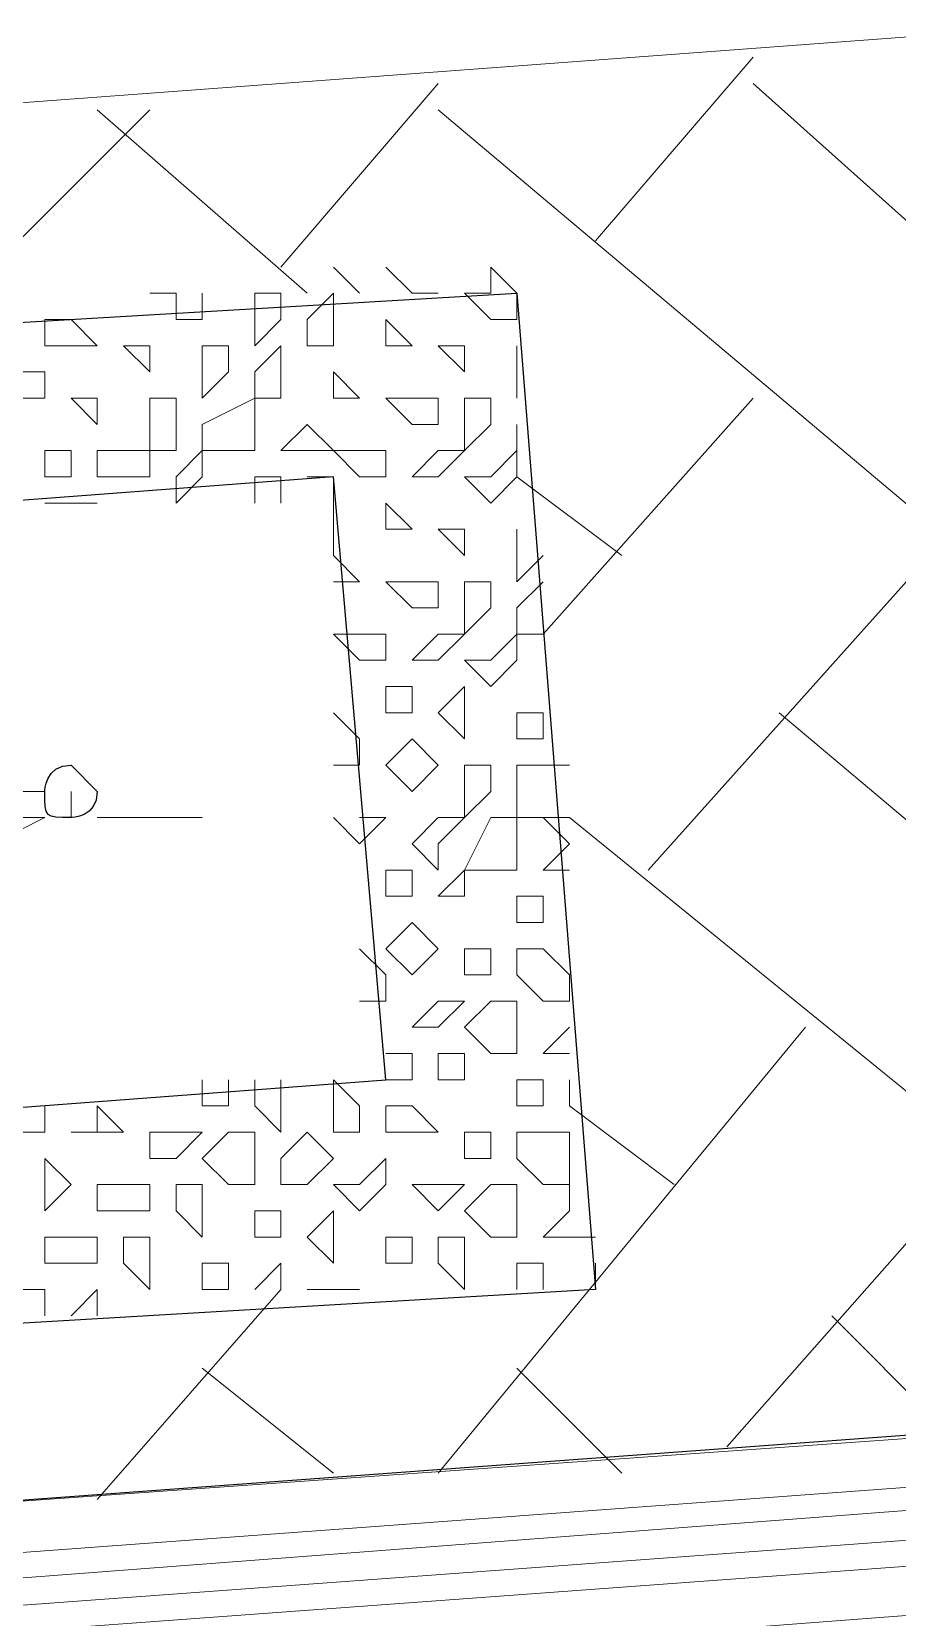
# Model space of a CAD drawing. Header units: millimetres. Extents: x 2928 to 3112, y 1220 to 1280.
# Drawn here: x 3000.5872 to 3000.6972, y 1266.699 to 1266.9006 of the extents above; entities that cross this region are included whole.
import ezdxf

# ---------------------------------------------------------------- set-up
doc = ezdxf.new("R2010")
doc.units = ezdxf.units.MM

msp = doc.modelspace()

# ---------------------------------------------------------------- linework, layer by layer
at = {"color": 252, "linetype": 'Continuous', "lineweight": 5, "true_color": 0x989898}
msp.add_lwpolyline([(3000.52883, 1266.88732), (2999.22548, 1266.79065), (2999.01881, 1266.77732), (2999.03214, 1266.57398), (2999.37215, 1261.97392), (3000.88217, 1262.08392), (3002.39219, 1262.19725), (3002.05552, 1266.79732), (3002.03885, 1266.99732), (3001.83218, 1266.98399)], close=True, dxfattribs=at)
at = {"color": 9, "linetype": 'Continuous', "lineweight": 5, "true_color": 0xbababa}
for points in [[(3000.65883, 1266.87399), (3000.67883, 1266.89732), (3000.67883, 1266.89732)], [(3000.61883, 1266.87065), (3000.63883, 1266.89399), (3000.63883, 1266.89399)], [(3000.67883, 1266.89399), (3000.74217, 1266.83732), (3000.74217, 1266.83732)], [(3000.57883, 1266.86732), (3000.60216, 1266.89065), (3000.60216, 1266.89065)], [(3000.5955, 1266.89065), (3000.62216, 1266.86732), (3000.62216, 1266.86732)], [(3000.63883, 1266.89065), (3000.70217, 1266.83732), (3000.70217, 1266.83732)], [(3000.62883, 1266.86732), (3000.6255, 1266.87065), (3000.6255, 1266.87065)], [(3000.62883, 1266.86732), (3000.6255, 1266.87065), (3000.6255, 1266.87065)], [(3000.6355, 1266.86732), (3000.63216, 1266.87065), (3000.63216, 1266.87065)], [(3000.64883, 1266.86732), (3000.6455, 1266.87065), (3000.6455, 1266.87065)], [(3000.6455, 1266.86732), (3000.6455, 1266.87065), (3000.6455, 1266.87065)], [(3000.6055, 1266.86732), (3000.60216, 1266.86732), (3000.60216, 1266.86732)], [(3000.6055, 1266.86732), (3000.6055, 1266.86399), (3000.6055, 1266.86399)], [(3000.60883, 1266.86399), (3000.60883, 1266.86732), (3000.60883, 1266.86732)], [(3000.6155, 1266.86732), (3000.61883, 1266.86732), (3000.61883, 1266.86732)], [(3000.6155, 1266.86399), (3000.6155, 1266.86732), (3000.6155, 1266.86732)], [(3000.61883, 1266.86399), (3000.61883, 1266.86732), (3000.61883, 1266.86732)], [(3000.62216, 1266.86399), (3000.6255, 1266.86732), (3000.6255, 1266.86732)], [(3000.6255, 1266.86732), (3000.6255, 1266.86399), (3000.6255, 1266.86399)], [(3000.6355, 1266.86732), (3000.63883, 1266.86732), (3000.63883, 1266.86732)], [(3000.64216, 1266.86732), (3000.6455, 1266.86399), (3000.6455, 1266.86399)], [(3000.64216, 1266.86732), (3000.6455, 1266.86732), (3000.6455, 1266.86732)], [(3000.64883, 1266.86399), (3000.64883, 1266.86732), (3000.64883, 1266.86732)], [(3000.58883, 1266.86065), (3000.58883, 1266.86399), (3000.58883, 1266.86399)], [(3000.58883, 1266.86399), (3000.59216, 1266.86399), (3000.59216, 1266.86399)], [(3000.59216, 1266.86399), (3000.5955, 1266.86065), (3000.5955, 1266.86065)], [(3000.6055, 1266.86399), (3000.60883, 1266.86399), (3000.60883, 1266.86399)], [(3000.6155, 1266.86399), (3000.6155, 1266.86065), (3000.6155, 1266.86065)], [(3000.6155, 1266.86065), (3000.61883, 1266.86399), (3000.61883, 1266.86399)], [(3000.62216, 1266.86065), (3000.62216, 1266.86399), (3000.62216, 1266.86399)], [(3000.62216, 1266.86065), (3000.62216, 1266.86399), (3000.62216, 1266.86399)], [(3000.6255, 1266.86065), (3000.6255, 1266.86399), (3000.6255, 1266.86399)], [(3000.63216, 1266.86399), (3000.6355, 1266.86065), (3000.6355, 1266.86065)], [(3000.63216, 1266.86065), (3000.63216, 1266.86399), (3000.63216, 1266.86399)], [(3000.6455, 1266.86399), (3000.64883, 1266.86399), (3000.64883, 1266.86399)], [(3000.58883, 1266.86065), (3000.59216, 1266.86065), (3000.59216, 1266.86065)], [(3000.59216, 1266.86065), (3000.5955, 1266.86065), (3000.5955, 1266.86065)], [(3000.59883, 1266.86065), (3000.60216, 1266.85732), (3000.60216, 1266.85732)], [(3000.59883, 1266.86065), (3000.60216, 1266.86065), (3000.60216, 1266.86065)], [(3000.60216, 1266.85732), (3000.60216, 1266.86065), (3000.60216, 1266.86065)], [(3000.60883, 1266.86065), (3000.61216, 1266.86065), (3000.61216, 1266.86065)], [(3000.60883, 1266.85732), (3000.60883, 1266.86065), (3000.60883, 1266.86065)], [(3000.61216, 1266.85732), (3000.61216, 1266.86065), (3000.61216, 1266.86065)], [(3000.6155, 1266.85732), (3000.61883, 1266.86065), (3000.61883, 1266.86065)], [(3000.61883, 1266.86065), (3000.61883, 1266.85732), (3000.61883, 1266.85732)], [(3000.62216, 1266.86065), (3000.6255, 1266.86065), (3000.6255, 1266.86065)], [(3000.63216, 1266.86065), (3000.6355, 1266.86065), (3000.6355, 1266.86065)], [(3000.63883, 1266.86065), (3000.64216, 1266.85732), (3000.64216, 1266.85732)], [(3000.63883, 1266.86065), (3000.64216, 1266.86065), (3000.64216, 1266.86065)], [(3000.64216, 1266.85732), (3000.64216, 1266.86065), (3000.64216, 1266.86065)], [(3000.64883, 1266.85732), (3000.64883, 1266.86065), (3000.64883, 1266.86065)], [(3000.5855, 1266.85732), (3000.58883, 1266.85732), (3000.58883, 1266.85732)], [(3000.58883, 1266.85732), (3000.58883, 1266.85399), (3000.58883, 1266.85399)], [(3000.60883, 1266.85732), (3000.60883, 1266.85399), (3000.60883, 1266.85399)], [(3000.60883, 1266.85399), (3000.61216, 1266.85732), (3000.61216, 1266.85732)], [(3000.6155, 1266.85399), (3000.6155, 1266.85732), (3000.6155, 1266.85732)], [(3000.61883, 1266.85399), (3000.61883, 1266.85732), (3000.61883, 1266.85732)], [(3000.6255, 1266.85732), (3000.62883, 1266.85399), (3000.62883, 1266.85399)], [(3000.6255, 1266.85399), (3000.6255, 1266.85732), (3000.6255, 1266.85732)], [(3000.64883, 1266.85732), (3000.64883, 1266.85399), (3000.64883, 1266.85399)], [(3000.64883, 1266.85399), (3000.64883, 1266.85732), (3000.64883, 1266.85732)], [(3000.6655, 1266.79399), (3000.72217, 1266.85732), (3000.72217, 1266.85732)], [(3000.5855, 1266.85399), (3000.58883, 1266.85399), (3000.58883, 1266.85399)], [(3000.59216, 1266.85399), (3000.5955, 1266.85065), (3000.5955, 1266.85065)], [(3000.59216, 1266.85399), (3000.5955, 1266.85399), (3000.5955, 1266.85399)], [(3000.5955, 1266.85065), (3000.5955, 1266.85399), (3000.5955, 1266.85399)], [(3000.6055, 1266.85399), (3000.60216, 1266.85399), (3000.60216, 1266.85399)], [(3000.60216, 1266.85065), (3000.60216, 1266.85399), (3000.60216, 1266.85399)], [(3000.60216, 1266.85399), (3000.6055, 1266.85399), (3000.6055, 1266.85399)], [(3000.6055, 1266.84732), (3000.6055, 1266.85399), (3000.6055, 1266.85399)], [(3000.60883, 1266.85065), (3000.6155, 1266.85399), (3000.6155, 1266.85399)], [(3000.6155, 1266.85399), (3000.61883, 1266.85399), (3000.61883, 1266.85399)], [(3000.6155, 1266.85399), (3000.6155, 1266.85065), (3000.6155, 1266.85065)], [(3000.6255, 1266.85399), (3000.62883, 1266.85399), (3000.62883, 1266.85399)], [(3000.63216, 1266.85399), (3000.6355, 1266.85065), (3000.6355, 1266.85065)], [(3000.63216, 1266.85399), (3000.6355, 1266.85399), (3000.6355, 1266.85399)], [(3000.6355, 1266.85399), (3000.63883, 1266.85399), (3000.63883, 1266.85399)], [(3000.63883, 1266.85065), (3000.63883, 1266.85399), (3000.63883, 1266.85399)], [(3000.64216, 1266.85399), (3000.6455, 1266.85399), (3000.6455, 1266.85399)], [(3000.64216, 1266.85065), (3000.64216, 1266.85399), (3000.64216, 1266.85399)], [(3000.6455, 1266.85065), (3000.6455, 1266.85399), (3000.6455, 1266.85399)], [(3000.65216, 1266.82399), (3000.67883, 1266.85399), (3000.67883, 1266.85399)], [(3000.60216, 1266.85065), (3000.60216, 1266.84732), (3000.60216, 1266.84732)], [(3000.60883, 1266.84732), (3000.60883, 1266.85065), (3000.60883, 1266.85065)], [(3000.6155, 1266.84732), (3000.6155, 1266.85065), (3000.6155, 1266.85065)], [(3000.61883, 1266.84732), (3000.62216, 1266.85065), (3000.62216, 1266.85065)], [(3000.62216, 1266.85065), (3000.6255, 1266.84732), (3000.6255, 1266.84732)], [(3000.6355, 1266.85065), (3000.63883, 1266.85065), (3000.63883, 1266.85065)], [(3000.64216, 1266.85065), (3000.64216, 1266.84732), (3000.64216, 1266.84732)], [(3000.64216, 1266.84732), (3000.6455, 1266.85065), (3000.6455, 1266.85065)], [(3000.64883, 1266.84732), (3000.64883, 1266.85065), (3000.64883, 1266.85065)], [(3000.64883, 1266.84732), (3000.64883, 1266.85065), (3000.64883, 1266.85065)], [(3000.58883, 1266.84732), (3000.59216, 1266.84732), (3000.59216, 1266.84732)], [(3000.58883, 1266.84732), (3000.58883, 1266.84399), (3000.58883, 1266.84399)], [(3000.59216, 1266.84399), (3000.59216, 1266.84732), (3000.59216, 1266.84732)], [(3000.5955, 1266.84399), (3000.5955, 1266.84732), (3000.5955, 1266.84732)], [(3000.5955, 1266.84732), (3000.59883, 1266.84732), (3000.59883, 1266.84732)], [(3000.59883, 1266.84732), (3000.60216, 1266.84732), (3000.60216, 1266.84732)], [(3000.60216, 1266.84399), (3000.60216, 1266.84732), (3000.60216, 1266.84732)], [(3000.60216, 1266.84732), (3000.6055, 1266.84732), (3000.6055, 1266.84732)], [(3000.6055, 1266.84399), (3000.60883, 1266.84732), (3000.60883, 1266.84732)], [(3000.60883, 1266.84732), (3000.61216, 1266.84732), (3000.61216, 1266.84732)], [(3000.60883, 1266.84732), (3000.60883, 1266.84399), (3000.60883, 1266.84399)], [(3000.61216, 1266.84732), (3000.6155, 1266.84732), (3000.6155, 1266.84732)], [(3000.61883, 1266.84732), (3000.62216, 1266.84732), (3000.62216, 1266.84732)], [(3000.62216, 1266.84732), (3000.6255, 1266.84732), (3000.6255, 1266.84732)], [(3000.6255, 1266.84732), (3000.62883, 1266.84399), (3000.62883, 1266.84399)], [(3000.6255, 1266.84732), (3000.62883, 1266.84732), (3000.62883, 1266.84732)], [(3000.62883, 1266.84732), (3000.63216, 1266.84732), (3000.63216, 1266.84732)], [(3000.63216, 1266.84399), (3000.63216, 1266.84732), (3000.63216, 1266.84732)], [(3000.6355, 1266.84399), (3000.63883, 1266.84732), (3000.63883, 1266.84732)], [(3000.63883, 1266.84732), (3000.64216, 1266.84732), (3000.64216, 1266.84732)], [(3000.63883, 1266.84399), (3000.64216, 1266.84732), (3000.64216, 1266.84732)], [(3000.6455, 1266.84399), (3000.64883, 1266.84732), (3000.64883, 1266.84732)], [(3000.64883, 1266.84732), (3000.64883, 1266.84399), (3000.64883, 1266.84399)], [(3000.58883, 1266.84399), (3000.59216, 1266.84399), (3000.59216, 1266.84399)], [(3000.5955, 1266.84399), (3000.60216, 1266.84399), (3000.60216, 1266.84399)], [(3000.6055, 1266.84399), (3000.6055, 1266.84065), (3000.6055, 1266.84065)], [(3000.6055, 1266.84065), (3000.60883, 1266.84399), (3000.60883, 1266.84399)], [(3000.6155, 1266.84399), (3000.61883, 1266.84399), (3000.61883, 1266.84399)], [(3000.6155, 1266.84065), (3000.6155, 1266.84399), (3000.6155, 1266.84399)], [(3000.61883, 1266.84065), (3000.61883, 1266.84399), (3000.61883, 1266.84399)], [(3000.62216, 1266.84399), (3000.6255, 1266.84399), (3000.6255, 1266.84399)], [(3000.6255, 1266.84399), (3000.6255, 1266.84065), (3000.6255, 1266.84065)], [(3000.62883, 1266.84399), (3000.63216, 1266.84399), (3000.63216, 1266.84399)], [(3000.6355, 1266.84399), (3000.63883, 1266.84399), (3000.63883, 1266.84399)], [(3000.64216, 1266.84399), (3000.6455, 1266.84065), (3000.6455, 1266.84065)], [(3000.64216, 1266.84399), (3000.6455, 1266.84399), (3000.6455, 1266.84399)], [(3000.6455, 1266.84065), (3000.64883, 1266.84399), (3000.64883, 1266.84399)], [(3000.64883, 1266.84399), (3000.66217, 1266.83399), (3000.66217, 1266.83399)], [(3000.58883, 1266.84065), (3000.59216, 1266.84065), (3000.59216, 1266.84065)], [(3000.59216, 1266.84065), (3000.5955, 1266.84065), (3000.5955, 1266.84065)], [(3000.6255, 1266.83732), (3000.6255, 1266.84065), (3000.6255, 1266.84065)], [(3000.6255, 1266.83732), (3000.6255, 1266.84065), (3000.6255, 1266.84065)], [(3000.63216, 1266.84065), (3000.6355, 1266.83732), (3000.6355, 1266.83732)], [(3000.63216, 1266.83732), (3000.63216, 1266.84065), (3000.63216, 1266.84065)], [(3000.6255, 1266.83399), (3000.6255, 1266.83732), (3000.6255, 1266.83732)], [(3000.63216, 1266.83732), (3000.6355, 1266.83732), (3000.6355, 1266.83732)], [(3000.63883, 1266.83732), (3000.64216, 1266.83399), (3000.64216, 1266.83399)], [(3000.63883, 1266.83732), (3000.64216, 1266.83732), (3000.64216, 1266.83732)], [(3000.64216, 1266.83399), (3000.64216, 1266.83732), (3000.64216, 1266.83732)], [(3000.64883, 1266.83399), (3000.64883, 1266.83732), (3000.64883, 1266.83732)], [(3000.6255, 1266.83399), (3000.62883, 1266.83065), (3000.62883, 1266.83065)], [(3000.64883, 1266.83399), (3000.64883, 1266.83065), (3000.64883, 1266.83065)], [(3000.64883, 1266.83065), (3000.65216, 1266.83399), (3000.65216, 1266.83399)], [(3000.6255, 1266.83065), (3000.62883, 1266.83065), (3000.62883, 1266.83065)], [(3000.63216, 1266.83065), (3000.6355, 1266.82732), (3000.6355, 1266.82732)], [(3000.63216, 1266.83065), (3000.6355, 1266.83065), (3000.6355, 1266.83065)], [(3000.6355, 1266.83065), (3000.63883, 1266.83065), (3000.63883, 1266.83065)], [(3000.63883, 1266.82732), (3000.63883, 1266.83065), (3000.63883, 1266.83065)], [(3000.64216, 1266.83065), (3000.6455, 1266.83065), (3000.6455, 1266.83065)], [(3000.64216, 1266.82732), (3000.64216, 1266.83065), (3000.64216, 1266.83065)], [(3000.6455, 1266.82732), (3000.6455, 1266.83065), (3000.6455, 1266.83065)], [(3000.64883, 1266.82732), (3000.65216, 1266.83065), (3000.65216, 1266.83065)], [(3000.6355, 1266.82732), (3000.63883, 1266.82732), (3000.63883, 1266.82732)], [(3000.64216, 1266.82732), (3000.64216, 1266.82399), (3000.64216, 1266.82399)], [(3000.64216, 1266.82399), (3000.6455, 1266.82732), (3000.6455, 1266.82732)], [(3000.64883, 1266.82399), (3000.64883, 1266.82732), (3000.64883, 1266.82732)], [(3000.6255, 1266.82399), (3000.62883, 1266.82065), (3000.62883, 1266.82065)], [(3000.6255, 1266.82399), (3000.62883, 1266.82399), (3000.62883, 1266.82399)], [(3000.62883, 1266.82399), (3000.63216, 1266.82399), (3000.63216, 1266.82399)], [(3000.63216, 1266.82065), (3000.63216, 1266.82399), (3000.63216, 1266.82399)], [(3000.6355, 1266.82065), (3000.63883, 1266.82399), (3000.63883, 1266.82399)], [(3000.63883, 1266.82399), (3000.64216, 1266.82399), (3000.64216, 1266.82399)], [(3000.63883, 1266.82065), (3000.64216, 1266.82399), (3000.64216, 1266.82399)], [(3000.6455, 1266.82065), (3000.64883, 1266.82399), (3000.64883, 1266.82399)], [(3000.64883, 1266.82399), (3000.65216, 1266.82399), (3000.65216, 1266.82399)], [(3000.64883, 1266.82399), (3000.64883, 1266.82065), (3000.64883, 1266.82065)], [(3000.62883, 1266.82065), (3000.63216, 1266.82065), (3000.63216, 1266.82065)], [(3000.6355, 1266.82065), (3000.63883, 1266.82065), (3000.63883, 1266.82065)], [(3000.64216, 1266.82065), (3000.6455, 1266.81732), (3000.6455, 1266.81732)], [(3000.64216, 1266.82065), (3000.6455, 1266.82065), (3000.6455, 1266.82065)], [(3000.6455, 1266.81732), (3000.64883, 1266.82065), (3000.64883, 1266.82065)], [(3000.63216, 1266.81732), (3000.6355, 1266.81732), (3000.6355, 1266.81732)], [(3000.63216, 1266.81399), (3000.63216, 1266.81732), (3000.63216, 1266.81732)], [(3000.6355, 1266.81399), (3000.6355, 1266.81732), (3000.6355, 1266.81732)], [(3000.63883, 1266.81399), (3000.64216, 1266.81732), (3000.64216, 1266.81732)], [(3000.64216, 1266.81732), (3000.64216, 1266.81399), (3000.64216, 1266.81399)], [(3000.62883, 1266.81065), (3000.6255, 1266.81399), (3000.6255, 1266.81399)], [(3000.63216, 1266.81399), (3000.6355, 1266.81399), (3000.6355, 1266.81399)], [(3000.63883, 1266.81399), (3000.64216, 1266.81065), (3000.64216, 1266.81065)], [(3000.64216, 1266.81065), (3000.64216, 1266.81399), (3000.64216, 1266.81399)], [(3000.64883, 1266.81399), (3000.65216, 1266.81399), (3000.65216, 1266.81399)], [(3000.64883, 1266.81065), (3000.64883, 1266.81399), (3000.64883, 1266.81399)], [(3000.65216, 1266.81065), (3000.65216, 1266.81399), (3000.65216, 1266.81399)], [(3000.68217, 1266.81399), (3000.7455, 1266.76065), (3000.7455, 1266.76065)], [(3000.62883, 1266.80732), (3000.62883, 1266.81065), (3000.62883, 1266.81065)], [(3000.63216, 1266.80732), (3000.6355, 1266.81065), (3000.6355, 1266.81065)], [(3000.6355, 1266.81065), (3000.63883, 1266.80732), (3000.63883, 1266.80732)], [(3000.64883, 1266.81065), (3000.65216, 1266.81065), (3000.65216, 1266.81065)], [(3000.62883, 1266.80732), (3000.6255, 1266.80732), (3000.6255, 1266.80732)], [(3000.63216, 1266.80732), (3000.6355, 1266.80399), (3000.6355, 1266.80399)], [(3000.6355, 1266.80399), (3000.63883, 1266.80732), (3000.63883, 1266.80732)], [(3000.64216, 1266.80732), (3000.6455, 1266.80732), (3000.6455, 1266.80732)], [(3000.64216, 1266.80399), (3000.64216, 1266.80732), (3000.64216, 1266.80732)], [(3000.6455, 1266.80399), (3000.6455, 1266.80732), (3000.6455, 1266.80732)], [(3000.64883, 1266.80065), (3000.64883, 1266.80732), (3000.64883, 1266.80732)], [(3000.64883, 1266.80732), (3000.65216, 1266.80732), (3000.65216, 1266.80732)], [(3000.65216, 1266.80732), (3000.6555, 1266.80732), (3000.6555, 1266.80732)], [(3000.64216, 1266.80399), (3000.64216, 1266.80065), (3000.64216, 1266.80065)], [(3000.64216, 1266.80065), (3000.6455, 1266.80399), (3000.6455, 1266.80399)], [(3000.62883, 1266.79732), (3000.6255, 1266.80065), (3000.6255, 1266.80065)], [(3000.62883, 1266.80065), (3000.63216, 1266.80065), (3000.63216, 1266.80065)], [(3000.62883, 1266.79732), (3000.63216, 1266.80065), (3000.63216, 1266.80065)], [(3000.6355, 1266.79732), (3000.63883, 1266.80065), (3000.63883, 1266.80065)], [(3000.63883, 1266.80065), (3000.64216, 1266.80065), (3000.64216, 1266.80065)], [(3000.63883, 1266.79732), (3000.64216, 1266.80065), (3000.64216, 1266.80065)], [(3000.64216, 1266.79399), (3000.6455, 1266.80065), (3000.6455, 1266.80065)], [(3000.6455, 1266.80065), (3000.64883, 1266.80065), (3000.64883, 1266.80065)], [(3000.64883, 1266.80065), (3000.65216, 1266.80065), (3000.65216, 1266.80065)], [(3000.64883, 1266.80065), (3000.64883, 1266.79732), (3000.64883, 1266.79732)], [(3000.65216, 1266.80065), (3000.6555, 1266.80065), (3000.6555, 1266.80065)], [(3000.6555, 1266.79732), (3000.65216, 1266.80065), (3000.65216, 1266.80065)], [(3000.6555, 1266.80065), (3000.70883, 1266.75732), (3000.70883, 1266.75732)], [(3000.6355, 1266.79732), (3000.63883, 1266.79399), (3000.63883, 1266.79399)], [(3000.63883, 1266.79399), (3000.63883, 1266.79732), (3000.63883, 1266.79732)], [(3000.64883, 1266.79399), (3000.64883, 1266.79732), (3000.64883, 1266.79732)], [(3000.65216, 1266.79399), (3000.6555, 1266.79732), (3000.6555, 1266.79732)], [(2999.36215, 1266.62398), (3000.54216, 1266.71065), (3001.71885, 1266.79399)], [(3000.63216, 1266.79399), (3000.6355, 1266.79399), (3000.6355, 1266.79399)], [(3000.63216, 1266.79065), (3000.63216, 1266.79399), (3000.63216, 1266.79399)], [(3000.6355, 1266.79065), (3000.6355, 1266.79399), (3000.6355, 1266.79399)], [(3000.63883, 1266.79065), (3000.64216, 1266.79399), (3000.64216, 1266.79399)], [(3000.64216, 1266.79399), (3000.6455, 1266.79399), (3000.6455, 1266.79399)], [(3000.64216, 1266.79399), (3000.64216, 1266.79065), (3000.64216, 1266.79065)], [(3000.6455, 1266.79399), (3000.64883, 1266.79399), (3000.64883, 1266.79399)], [(3000.65216, 1266.79399), (3000.6555, 1266.79399), (3000.6555, 1266.79399)], [(2999.36215, 1266.61732), (3000.54216, 1266.70398), (3001.71885, 1266.79065)], [(2999.36215, 1266.61398), (3000.54216, 1266.70065), (3001.72218, 1266.79065)], [(3000.63216, 1266.79065), (3000.6355, 1266.79065), (3000.6355, 1266.79065)], [(3000.63883, 1266.79065), (3000.64216, 1266.79065), (3000.64216, 1266.79065)], [(3000.64883, 1266.79065), (3000.65216, 1266.79065), (3000.65216, 1266.79065)], [(3000.64883, 1266.79065), (3000.64883, 1266.78732), (3000.64883, 1266.78732)], [(3000.65216, 1266.78732), (3000.65216, 1266.79065), (3000.65216, 1266.79065)], [(3000.63216, 1266.78399), (3000.6355, 1266.78732), (3000.6355, 1266.78732)], [(3000.6355, 1266.78732), (3000.63883, 1266.78399), (3000.63883, 1266.78399)], [(3000.64883, 1266.78732), (3000.65216, 1266.78732), (3000.65216, 1266.78732)], [(2999.36215, 1266.61065), (3000.54216, 1266.69732), (3001.72218, 1266.78399)], [(3000.63216, 1266.78065), (3000.62883, 1266.78399), (3000.62883, 1266.78399)], [(3000.63216, 1266.78399), (3000.6355, 1266.78065), (3000.6355, 1266.78065)], [(3000.6355, 1266.78065), (3000.63883, 1266.78399), (3000.63883, 1266.78399)], [(3000.64216, 1266.78399), (3000.6455, 1266.78399), (3000.6455, 1266.78399)], [(3000.64216, 1266.78065), (3000.64216, 1266.78399), (3000.64216, 1266.78399)], [(3000.6455, 1266.78065), (3000.6455, 1266.78399), (3000.6455, 1266.78399)], [(3000.64883, 1266.78065), (3000.64883, 1266.78399), (3000.64883, 1266.78399)], [(3000.64883, 1266.78399), (3000.65216, 1266.78399), (3000.65216, 1266.78399)], [(3000.65216, 1266.78399), (3000.6555, 1266.78065), (3000.6555, 1266.78065)], [(2999.36215, 1266.60732), (3000.54216, 1266.69398), (3001.72218, 1266.78065)], [(3000.63216, 1266.78065), (3000.63216, 1266.77732), (3000.63216, 1266.77732)], [(3000.64216, 1266.78065), (3000.6455, 1266.78065), (3000.6455, 1266.78065)], [(3000.64883, 1266.78065), (3000.65216, 1266.77732), (3000.65216, 1266.77732)], [(3000.6555, 1266.77732), (3000.6555, 1266.78065), (3000.6555, 1266.78065)], [(2999.36215, 1266.60398), (3000.54216, 1266.68732), (3001.72218, 1266.77732)], [(3000.63216, 1266.77732), (3000.62883, 1266.77732), (3000.62883, 1266.77732)], [(3000.6355, 1266.77399), (3000.63883, 1266.77732), (3000.63883, 1266.77732)], [(3000.63883, 1266.77732), (3000.64216, 1266.77732), (3000.64216, 1266.77732)], [(3000.63883, 1266.77399), (3000.64216, 1266.77732), (3000.64216, 1266.77732)], [(3000.64216, 1266.77399), (3000.6455, 1266.77732), (3000.6455, 1266.77732)], [(3000.6455, 1266.77732), (3000.64883, 1266.77732), (3000.64883, 1266.77732)], [(3000.64883, 1266.77732), (3000.64883, 1266.77399), (3000.64883, 1266.77399)], [(3000.65216, 1266.77732), (3000.6555, 1266.77732), (3000.6555, 1266.77732)], [(3000.6755, 1266.72065), (3000.7255, 1266.77732), (3000.7255, 1266.77732)], [(3000.6355, 1266.77399), (3000.63883, 1266.77399), (3000.63883, 1266.77399)], [(3000.63883, 1266.71732), (3000.6855, 1266.77399), (3000.6855, 1266.77399)], [(3000.64216, 1266.77399), (3000.6455, 1266.77065), (3000.6455, 1266.77065)], [(3000.64883, 1266.77065), (3000.64883, 1266.77399), (3000.64883, 1266.77399)], [(3000.65216, 1266.77065), (3000.6555, 1266.77399), (3000.6555, 1266.77399)], [(3000.63216, 1266.77065), (3000.6355, 1266.77065), (3000.6355, 1266.77065)], [(3000.6355, 1266.76732), (3000.6355, 1266.77065), (3000.6355, 1266.77065)], [(3000.63883, 1266.76732), (3000.63883, 1266.77065), (3000.63883, 1266.77065)], [(3000.63883, 1266.77065), (3000.64216, 1266.77065), (3000.64216, 1266.77065)], [(3000.64216, 1266.77065), (3000.64216, 1266.76732), (3000.64216, 1266.76732)], [(3000.6455, 1266.77065), (3000.64883, 1266.77065), (3000.64883, 1266.77065)], [(3000.65216, 1266.77065), (3000.6555, 1266.77065), (3000.6555, 1266.77065)], [(3000.60883, 1266.76732), (3000.60883, 1266.76399), (3000.60883, 1266.76399)], [(3000.61216, 1266.76399), (3000.61216, 1266.76732), (3000.61216, 1266.76732)], [(3000.6155, 1266.76399), (3000.6155, 1266.76732), (3000.6155, 1266.76732)], [(3000.61883, 1266.76399), (3000.61883, 1266.76732), (3000.61883, 1266.76732)], [(3000.6255, 1266.76732), (3000.62883, 1266.76399), (3000.62883, 1266.76399)], [(3000.6255, 1266.76399), (3000.6255, 1266.76732), (3000.6255, 1266.76732)], [(3000.63216, 1266.76732), (3000.6355, 1266.76732), (3000.6355, 1266.76732)], [(3000.63883, 1266.76732), (3000.64216, 1266.76732), (3000.64216, 1266.76732)], [(3000.64883, 1266.76732), (3000.65216, 1266.76732), (3000.65216, 1266.76732)], [(3000.64883, 1266.76732), (3000.64883, 1266.76399), (3000.64883, 1266.76399)], [(3000.65216, 1266.76399), (3000.65216, 1266.76732), (3000.65216, 1266.76732)], [(3000.6555, 1266.76399), (3000.6555, 1266.76732), (3000.6555, 1266.76732)], [(3000.58883, 1266.76065), (3000.58883, 1266.76399), (3000.58883, 1266.76399)], [(3000.5955, 1266.76399), (3000.59883, 1266.76065), (3000.59883, 1266.76065)], [(3000.5955, 1266.76065), (3000.5955, 1266.76399), (3000.5955, 1266.76399)], [(3000.60883, 1266.76399), (3000.61216, 1266.76399), (3000.61216, 1266.76399)], [(3000.6155, 1266.76399), (3000.61883, 1266.76065), (3000.61883, 1266.76065)], [(3000.61883, 1266.76065), (3000.61883, 1266.76399), (3000.61883, 1266.76399)], [(3000.6255, 1266.76065), (3000.6255, 1266.76399), (3000.6255, 1266.76399)], [(3000.62883, 1266.76065), (3000.62883, 1266.76399), (3000.62883, 1266.76399)], [(3000.63216, 1266.76065), (3000.63216, 1266.76399), (3000.63216, 1266.76399)], [(3000.63216, 1266.76399), (3000.6355, 1266.76399), (3000.6355, 1266.76399)], [(3000.6355, 1266.76399), (3000.63883, 1266.76065), (3000.63883, 1266.76065)], [(3000.64883, 1266.76399), (3000.65216, 1266.76399), (3000.65216, 1266.76399)], [(3000.6555, 1266.76399), (3000.66883, 1266.75399), (3000.66883, 1266.75399)], [(3000.5855, 1266.76065), (3000.58883, 1266.76065), (3000.58883, 1266.76065)], [(3000.59216, 1266.76065), (3000.5955, 1266.76065), (3000.5955, 1266.76065)], [(3000.59216, 1266.76065), (3000.5955, 1266.76065), (3000.5955, 1266.76065)], [(3000.5955, 1266.76065), (3000.59883, 1266.76065), (3000.59883, 1266.76065)], [(3000.60216, 1266.76065), (3000.60216, 1266.75732), (3000.60216, 1266.75732)], [(3000.60216, 1266.76065), (3000.6055, 1266.76065), (3000.6055, 1266.76065)], [(3000.6055, 1266.76065), (3000.60883, 1266.76065), (3000.60883, 1266.76065)], [(3000.6055, 1266.75732), (3000.60883, 1266.76065), (3000.60883, 1266.76065)], [(3000.60883, 1266.75732), (3000.61216, 1266.76065), (3000.61216, 1266.76065)], [(3000.61216, 1266.76065), (3000.6155, 1266.76065), (3000.6155, 1266.76065)], [(3000.6155, 1266.75399), (3000.6155, 1266.76065), (3000.6155, 1266.76065)], [(3000.61883, 1266.75732), (3000.62216, 1266.76065), (3000.62216, 1266.76065)], [(3000.62216, 1266.76065), (3000.6255, 1266.75732), (3000.6255, 1266.75732)], [(3000.6255, 1266.76065), (3000.62883, 1266.76065), (3000.62883, 1266.76065)], [(3000.63216, 1266.76065), (3000.6355, 1266.76065), (3000.6355, 1266.76065)], [(3000.6355, 1266.76065), (3000.63883, 1266.76065), (3000.63883, 1266.76065)], [(3000.64216, 1266.76065), (3000.6455, 1266.76065), (3000.6455, 1266.76065)], [(3000.64216, 1266.76065), (3000.64216, 1266.75732), (3000.64216, 1266.75732)], [(3000.6455, 1266.75732), (3000.6455, 1266.76065), (3000.6455, 1266.76065)], [(3000.64883, 1266.75732), (3000.64883, 1266.76065), (3000.64883, 1266.76065)], [(3000.64883, 1266.76065), (3000.65216, 1266.76065), (3000.65216, 1266.76065)], [(3000.65216, 1266.76065), (3000.6555, 1266.76065), (3000.6555, 1266.76065)], [(3000.6555, 1266.75399), (3000.6555, 1266.76065), (3000.6555, 1266.76065)], [(3000.58883, 1266.75732), (3000.59216, 1266.75399), (3000.59216, 1266.75399)], [(3000.58883, 1266.75399), (3000.58883, 1266.75732), (3000.58883, 1266.75732)], [(3000.60216, 1266.75732), (3000.6055, 1266.75732), (3000.6055, 1266.75732)], [(3000.60883, 1266.75732), (3000.61216, 1266.75399), (3000.61216, 1266.75399)], [(3000.61883, 1266.75399), (3000.61883, 1266.75732), (3000.61883, 1266.75732)], [(3000.62216, 1266.75399), (3000.6255, 1266.75732), (3000.6255, 1266.75732)], [(3000.62883, 1266.75399), (3000.63216, 1266.75732), (3000.63216, 1266.75732)], [(3000.63216, 1266.75732), (3000.63216, 1266.75399), (3000.63216, 1266.75399)], [(3000.64216, 1266.75732), (3000.6455, 1266.75732), (3000.6455, 1266.75732)], [(3000.64883, 1266.75732), (3000.65216, 1266.75399), (3000.65216, 1266.75399)], [(3000.58883, 1266.75399), (3000.58883, 1266.75065), (3000.58883, 1266.75065)], [(3000.58883, 1266.75065), (3000.59216, 1266.75399), (3000.59216, 1266.75399)], [(3000.5955, 1266.75065), (3000.5955, 1266.75399), (3000.5955, 1266.75399)], [(3000.5955, 1266.75399), (3000.59883, 1266.75399), (3000.59883, 1266.75399)], [(3000.59883, 1266.75399), (3000.60216, 1266.75399), (3000.60216, 1266.75399)], [(3000.60216, 1266.75065), (3000.60216, 1266.75399), (3000.60216, 1266.75399)], [(3000.6055, 1266.75065), (3000.6055, 1266.75399), (3000.6055, 1266.75399)], [(3000.6055, 1266.75399), (3000.60883, 1266.75399), (3000.60883, 1266.75399)], [(3000.60883, 1266.75399), (3000.60883, 1266.75065), (3000.60883, 1266.75065)], [(3000.61216, 1266.75399), (3000.6155, 1266.75399), (3000.6155, 1266.75399)], [(3000.61883, 1266.75399), (3000.62216, 1266.75399), (3000.62216, 1266.75399)], [(3000.6255, 1266.75399), (3000.62883, 1266.75065), (3000.62883, 1266.75065)], [(3000.6255, 1266.75399), (3000.62883, 1266.75399), (3000.62883, 1266.75399)], [(3000.62883, 1266.75065), (3000.63216, 1266.75399), (3000.63216, 1266.75399)], [(3000.6355, 1266.75399), (3000.63883, 1266.75065), (3000.63883, 1266.75065)], [(3000.6355, 1266.75399), (3000.63883, 1266.75399), (3000.63883, 1266.75399)], [(3000.63883, 1266.75399), (3000.64216, 1266.75399), (3000.64216, 1266.75399)], [(3000.63883, 1266.75065), (3000.64216, 1266.75399), (3000.64216, 1266.75399)], [(3000.64216, 1266.75065), (3000.6455, 1266.75399), (3000.6455, 1266.75399)], [(3000.6455, 1266.75399), (3000.64883, 1266.75399), (3000.64883, 1266.75399)], [(3000.64883, 1266.74732), (3000.64883, 1266.75399), (3000.64883, 1266.75399)], [(3000.65216, 1266.75399), (3000.6555, 1266.75399), (3000.6555, 1266.75399)], [(3000.6555, 1266.75399), (3000.6555, 1266.75065), (3000.6555, 1266.75065)], [(3000.6555, 1266.75065), (3000.6555, 1266.75399), (3000.6555, 1266.75399)], [(3000.5955, 1266.75065), (3000.59883, 1266.75065), (3000.59883, 1266.75065)], [(3000.59883, 1266.75065), (3000.60216, 1266.75065), (3000.60216, 1266.75065)], [(3000.6055, 1266.75065), (3000.60883, 1266.74732), (3000.60883, 1266.74732)], [(3000.60883, 1266.74732), (3000.60883, 1266.75065), (3000.60883, 1266.75065)], [(3000.6155, 1266.75065), (3000.61883, 1266.75065), (3000.61883, 1266.75065)], [(3000.6155, 1266.74732), (3000.6155, 1266.75065), (3000.6155, 1266.75065)], [(3000.61883, 1266.74732), (3000.61883, 1266.75065), (3000.61883, 1266.75065)], [(3000.62216, 1266.74732), (3000.6255, 1266.75065), (3000.6255, 1266.75065)], [(3000.6255, 1266.75065), (3000.6255, 1266.74732), (3000.6255, 1266.74732)], [(3000.64216, 1266.75065), (3000.6455, 1266.74732), (3000.6455, 1266.74732)], [(3000.65216, 1266.74732), (3000.6555, 1266.75065), (3000.6555, 1266.75065)], [(3000.58883, 1266.74399), (3000.58883, 1266.74732), (3000.58883, 1266.74732)], [(3000.58883, 1266.74732), (3000.59216, 1266.74732), (3000.59216, 1266.74732)], [(3000.59216, 1266.74732), (3000.5955, 1266.74732), (3000.5955, 1266.74732)], [(3000.5955, 1266.74399), (3000.5955, 1266.74732), (3000.5955, 1266.74732)], [(3000.59883, 1266.74399), (3000.59883, 1266.74732), (3000.59883, 1266.74732)], [(3000.59883, 1266.74732), (3000.60216, 1266.74732), (3000.60216, 1266.74732)], [(3000.60216, 1266.74732), (3000.60216, 1266.74399), (3000.60216, 1266.74399)], [(3000.6155, 1266.74732), (3000.61883, 1266.74732), (3000.61883, 1266.74732)], [(3000.62216, 1266.74732), (3000.6255, 1266.74399), (3000.6255, 1266.74399)], [(3000.6255, 1266.74399), (3000.6255, 1266.74732), (3000.6255, 1266.74732)], [(3000.63216, 1266.74732), (3000.6355, 1266.74732), (3000.6355, 1266.74732)], [(3000.63216, 1266.74399), (3000.63216, 1266.74732), (3000.63216, 1266.74732)], [(3000.6355, 1266.74399), (3000.6355, 1266.74732), (3000.6355, 1266.74732)], [(3000.63883, 1266.74399), (3000.63883, 1266.74732), (3000.63883, 1266.74732)], [(3000.63883, 1266.74732), (3000.64216, 1266.74732), (3000.64216, 1266.74732)], [(3000.64216, 1266.74732), (3000.64216, 1266.74399), (3000.64216, 1266.74399)], [(3000.6455, 1266.74732), (3000.64883, 1266.74732), (3000.64883, 1266.74732)], [(3000.65216, 1266.74732), (3000.6555, 1266.74732), (3000.6555, 1266.74732)], [(3000.6555, 1266.74732), (3000.65883, 1266.74732), (3000.65883, 1266.74732)], [(3000.58883, 1266.74399), (3000.59216, 1266.74399), (3000.59216, 1266.74399)], [(3000.59216, 1266.74399), (3000.5955, 1266.74399), (3000.5955, 1266.74399)], [(3000.59883, 1266.74399), (3000.60216, 1266.74065), (3000.60216, 1266.74065)], [(3000.60216, 1266.74065), (3000.60216, 1266.74399), (3000.60216, 1266.74399)], [(3000.60883, 1266.74399), (3000.61216, 1266.74399), (3000.61216, 1266.74399)], [(3000.60883, 1266.74065), (3000.60883, 1266.74399), (3000.60883, 1266.74399)], [(3000.61216, 1266.74065), (3000.61216, 1266.74399), (3000.61216, 1266.74399)], [(3000.6155, 1266.74065), (3000.61883, 1266.74399), (3000.61883, 1266.74399)], [(3000.61883, 1266.74399), (3000.61883, 1266.74065), (3000.61883, 1266.74065)], [(3000.63216, 1266.74399), (3000.6355, 1266.74399), (3000.6355, 1266.74399)], [(3000.63883, 1266.74399), (3000.64216, 1266.74065), (3000.64216, 1266.74065)], [(3000.64216, 1266.74065), (3000.64216, 1266.74399), (3000.64216, 1266.74399)], [(3000.64883, 1266.74399), (3000.65216, 1266.74399), (3000.65216, 1266.74399)], [(3000.64883, 1266.74065), (3000.64883, 1266.74399), (3000.64883, 1266.74399)], [(3000.65216, 1266.74065), (3000.65216, 1266.74399), (3000.65216, 1266.74399)], [(3000.65883, 1266.74065), (3000.65883, 1266.74399), (3000.65883, 1266.74399)], [(3000.5855, 1266.74065), (3000.58883, 1266.74065), (3000.58883, 1266.74065)], [(3000.58883, 1266.73732), (3000.58883, 1266.74065), (3000.58883, 1266.74065)], [(3000.59216, 1266.73732), (3000.5955, 1266.74065), (3000.5955, 1266.74065)], [(3000.5955, 1266.71398), (3000.61883, 1266.74065), (3000.61883, 1266.74065)], [(3000.5955, 1266.74065), (3000.5955, 1266.73732), (3000.5955, 1266.73732)], [(3000.60883, 1266.74065), (3000.61216, 1266.74065), (3000.61216, 1266.74065)], [(3000.6255, 1266.74065), (3000.62216, 1266.74065), (3000.62216, 1266.74065)], [(3000.6255, 1266.74065), (3000.62883, 1266.74065), (3000.62883, 1266.74065)], [(3000.68883, 1266.73732), (3000.70217, 1266.72398), (3000.70217, 1266.72398)], [(3000.60883, 1266.73065), (3000.6255, 1266.71732), (3000.6255, 1266.71732)], [(3000.64883, 1266.73065), (3000.66217, 1266.71732), (3000.66217, 1266.71732)]]:
    msp.add_lwpolyline(points, dxfattribs=at)
at = {"color": 7, "linetype": 'Continuous', "lineweight": -2, "true_color": 0x000007}
for points in [[(3000.42216, 1266.85399), (3000.64883, 1266.86732), (3000.65883, 1266.74065), (3000.43216, 1266.72732)], [(3000.44883, 1266.83065), (3000.4555, 1266.75399), (3000.63216, 1266.76732), (3000.6255, 1266.84399)]]:
    msp.add_lwpolyline(points, close=True, dxfattribs=at)
at = {"color": 9, "linetype": 'Continuous', "lineweight": 5, "true_color": 0xbababa}
for points in [[(3000.63883, 1266.86732), (3000.63883, 1266.86732)], [(3000.63883, 1266.86732), (3000.63883, 1266.86732)], [(3000.63216, 1266.86399), (3000.63216, 1266.86399)], [(3000.5955, 1266.86065), (3000.5955, 1266.86065)], [(3000.59883, 1266.86065), (3000.59883, 1266.86065)], [(3000.60216, 1266.86065), (3000.60216, 1266.86065)], [(3000.60883, 1266.86065), (3000.60883, 1266.86065)], [(3000.63216, 1266.86065), (3000.63216, 1266.86065)], [(3000.6355, 1266.86065), (3000.6355, 1266.86065)], [(3000.63883, 1266.86065), (3000.63883, 1266.86065)], [(3000.64216, 1266.86065), (3000.64216, 1266.86065)], [(3000.64883, 1266.86065), (3000.64883, 1266.86065)], [(3000.60216, 1266.85732), (3000.60216, 1266.85732)], [(3000.6255, 1266.85732), (3000.6255, 1266.85732)], [(3000.64216, 1266.85732), (3000.64216, 1266.85732)], [(3000.58883, 1266.85399), (3000.58883, 1266.85399)], [(3000.59216, 1266.85399), (3000.59216, 1266.85399)], [(3000.5955, 1266.85399), (3000.5955, 1266.85399)], [(3000.61883, 1266.85399), (3000.61883, 1266.85399)], [(3000.6255, 1266.85399), (3000.6255, 1266.85399)], [(3000.62883, 1266.85399), (3000.62883, 1266.85399)], [(3000.63216, 1266.85399), (3000.63216, 1266.85399)], [(3000.64216, 1266.85399), (3000.64216, 1266.85399)], [(3000.5955, 1266.85065), (3000.5955, 1266.85065)], [(3000.58883, 1266.84732), (3000.58883, 1266.84732)], [(3000.58883, 1266.84732), (3000.58883, 1266.84732)], [(3000.61883, 1266.84732), (3000.61883, 1266.84732)], [(3000.61883, 1266.84732), (3000.61883, 1266.84732)], [(3000.63216, 1266.84732), (3000.63216, 1266.84732)], [(3000.63883, 1266.84732), (3000.63883, 1266.84732)], [(3000.5955, 1266.84399), (3000.5955, 1266.84399)], [(3000.6055, 1266.84399), (3000.6055, 1266.84399)], [(3000.60883, 1266.84399), (3000.60883, 1266.84399)], [(3000.6155, 1266.84399), (3000.6155, 1266.84399)], [(3000.62216, 1266.84399), (3000.62216, 1266.84399)], [(3000.63883, 1266.84399), (3000.63883, 1266.84399)], [(3000.64883, 1266.84399), (3000.64883, 1266.84399)], [(3000.58883, 1266.84065), (3000.58883, 1266.84065)], [(3000.63216, 1266.84065), (3000.63216, 1266.84065)], [(3000.63216, 1266.83732), (3000.63216, 1266.83732)], [(3000.6355, 1266.83732), (3000.6355, 1266.83732)], [(3000.63883, 1266.83732), (3000.63883, 1266.83732)], [(3000.64216, 1266.83732), (3000.64216, 1266.83732)], [(3000.64216, 1266.83732), (3000.64216, 1266.83732)], [(3000.64883, 1266.83732), (3000.64883, 1266.83732)], [(3000.64883, 1266.83732), (3000.64883, 1266.83732)], [(3000.62883, 1266.83065), (3000.62883, 1266.83065)], [(3000.63216, 1266.83065), (3000.63216, 1266.83065)], [(3000.64216, 1266.83065), (3000.64216, 1266.83065)], [(3000.63216, 1266.82399), (3000.63216, 1266.82399)], [(3000.63883, 1266.82399), (3000.63883, 1266.82399)], [(3000.63883, 1266.82065), (3000.63883, 1266.82065)], [(3000.64883, 1266.82065), (3000.64883, 1266.82065)], [(3000.63216, 1266.81732), (3000.63216, 1266.81732)], [(3000.63216, 1266.81399), (3000.63216, 1266.81399)], [(3000.63883, 1266.81399), (3000.63883, 1266.81399)], [(3000.64216, 1266.81399), (3000.64216, 1266.81399)], [(3000.64883, 1266.81399), (3000.64883, 1266.81399)], [(3000.64883, 1266.81065), (3000.64883, 1266.81065)], [(3000.63216, 1266.80732), (3000.63216, 1266.80732)], [(3000.63883, 1266.80732), (3000.63883, 1266.80732)], [(3000.64216, 1266.80732), (3000.64216, 1266.80732)], [(3000.63216, 1266.80065), (3000.63216, 1266.80065)], [(3000.63216, 1266.80065), (3000.63216, 1266.80065)], [(3000.63883, 1266.80065), (3000.63883, 1266.80065)], [(3000.63216, 1266.79399), (3000.63216, 1266.79399)], [(3000.63216, 1266.79065), (3000.63216, 1266.79065)], [(3000.63883, 1266.79065), (3000.63883, 1266.79065)], [(3000.64216, 1266.79065), (3000.64216, 1266.79065)], [(3000.64216, 1266.79065), (3000.64216, 1266.79065)], [(3000.64883, 1266.79065), (3000.64883, 1266.79065)], [(3000.64883, 1266.79065), (3000.64883, 1266.79065)], [(3000.63216, 1266.78399), (3000.63216, 1266.78399)], [(3000.63883, 1266.78399), (3000.63883, 1266.78399)], [(3000.64216, 1266.78399), (3000.64216, 1266.78399)], [(3000.64216, 1266.78065), (3000.64216, 1266.78065)], [(3000.63216, 1266.77732), (3000.63216, 1266.77732)], [(3000.63883, 1266.77732), (3000.63883, 1266.77732)], [(3000.63883, 1266.77399), (3000.63883, 1266.77399)], [(3000.6555, 1266.77399), (3000.6555, 1266.77399)], [(3000.63216, 1266.77065), (3000.63216, 1266.77065)], [(3000.6555, 1266.77065), (3000.6555, 1266.77065)], [(3000.61883, 1266.76732), (3000.61883, 1266.76732)], [(3000.63216, 1266.76732), (3000.63216, 1266.76732)], [(3000.64216, 1266.76732), (3000.64216, 1266.76732)], [(3000.64216, 1266.76732), (3000.64216, 1266.76732)], [(3000.64883, 1266.76732), (3000.64883, 1266.76732)], [(3000.64883, 1266.76732), (3000.64883, 1266.76732)], [(3000.58883, 1266.76399), (3000.58883, 1266.76399)], [(3000.6555, 1266.76399), (3000.6555, 1266.76399)], [(3000.5955, 1266.76065), (3000.5955, 1266.76065)], [(3000.60216, 1266.76065), (3000.60216, 1266.76065)], [(3000.6155, 1266.76065), (3000.6155, 1266.76065)], [(3000.6255, 1266.76065), (3000.6255, 1266.76065)], [(3000.63883, 1266.76065), (3000.63883, 1266.76065)], [(3000.64216, 1266.76065), (3000.64216, 1266.76065)], [(3000.64216, 1266.76065), (3000.64216, 1266.76065)], [(3000.58883, 1266.75399), (3000.58883, 1266.75399)], [(3000.59216, 1266.75399), (3000.59216, 1266.75399)], [(3000.61883, 1266.75399), (3000.61883, 1266.75399)], [(3000.63216, 1266.75399), (3000.63216, 1266.75399)], [(3000.63883, 1266.75399), (3000.63883, 1266.75399)], [(3000.64883, 1266.75399), (3000.64883, 1266.75399)], [(3000.6155, 1266.75065), (3000.6155, 1266.75065)], [(3000.63883, 1266.75065), (3000.63883, 1266.75065)], [(3000.60883, 1266.74732), (3000.60883, 1266.74732)], [(3000.6155, 1266.74732), (3000.6155, 1266.74732)], [(3000.62216, 1266.74732), (3000.62216, 1266.74732)], [(3000.6255, 1266.74732), (3000.6255, 1266.74732)], [(3000.63216, 1266.74732), (3000.63216, 1266.74732)], [(3000.6555, 1266.74732), (3000.6555, 1266.74732)], [(3000.60883, 1266.74399), (3000.60883, 1266.74399)], [(3000.63216, 1266.74399), (3000.63216, 1266.74399)], [(3000.64883, 1266.74399), (3000.64883, 1266.74399)], [(3000.58883, 1266.74065), (3000.58883, 1266.74065)], [(3000.5955, 1266.74065), (3000.5955, 1266.74065)], [(3000.60216, 1266.74065), (3000.60216, 1266.74065)], [(3000.60883, 1266.74065), (3000.60883, 1266.74065)], [(3000.6155, 1266.74065), (3000.6155, 1266.74065)], [(3000.6155, 1266.74065), (3000.6155, 1266.74065)], [(3000.61883, 1266.74065), (3000.61883, 1266.74065)], [(3000.6255, 1266.74065), (3000.6255, 1266.74065)], [(3000.64216, 1266.74065), (3000.64216, 1266.74065)]]:
    msp.add_lwpolyline(points, close=True, dxfattribs=at)
at = {"color": 252, "linetype": 'Continuous', "lineweight": 5, "true_color": 0x989898}
for points in [[(3000.58883, 1266.80399), (3000.58216, 1266.80399), (3000.58216, 1266.80399)], [(3000.59216, 1266.80065), (3000.59216, 1266.80399), (3000.59216, 1266.80399)], [(3000.58883, 1266.80065), (3000.58216, 1266.79732), (3000.58216, 1266.79732)], [(3000.58883, 1266.80065), (3000.58216, 1266.80065), (3000.58216, 1266.80065)], [(3000.60883, 1266.80065), (3000.5955, 1266.80065), (3000.5955, 1266.80065)]]:
    msp.add_lwpolyline(points, dxfattribs=at)
at = {"color": 7, "linetype": 'Continuous', "lineweight": -2, "true_color": 0x000007}
msp.add_lwpolyline([(3001.97552, 1264.02061), (3001.76885, 1266.80065), (3000.54216, 1266.71065), (2999.31215, 1266.62065), (2999.51548, 1263.85728)], dxfattribs=at)
msp.add_open_spline([(3000.59216, 1266.80065), (3000.59216, 1266.80065), (3000.5955, 1266.80065), (3000.5955, 1266.80399), (3000.5955, 1266.80399), (3000.5955, 1266.80399), (3000.59216, 1266.80732), (3000.59216, 1266.80732), (3000.59216, 1266.80732), (3000.58883, 1266.80732), (3000.58883, 1266.80399), (3000.58883, 1266.80399), (3000.58883, 1266.80399), (3000.58883, 1266.80065), (3000.58883, 1266.80065), (3000.59216, 1266.80065)], degree=3, knots=[0, 0, 0, 0, 0.0625, 0.0625, 0.0625, 0.0625, 0.125, 0.125, 0.125, 0.125, 0.1875, 0.1875, 0.1875, 0.1875, 1, 1, 1, 1], dxfattribs=at)

doc.saveas('drawing.dxf')
